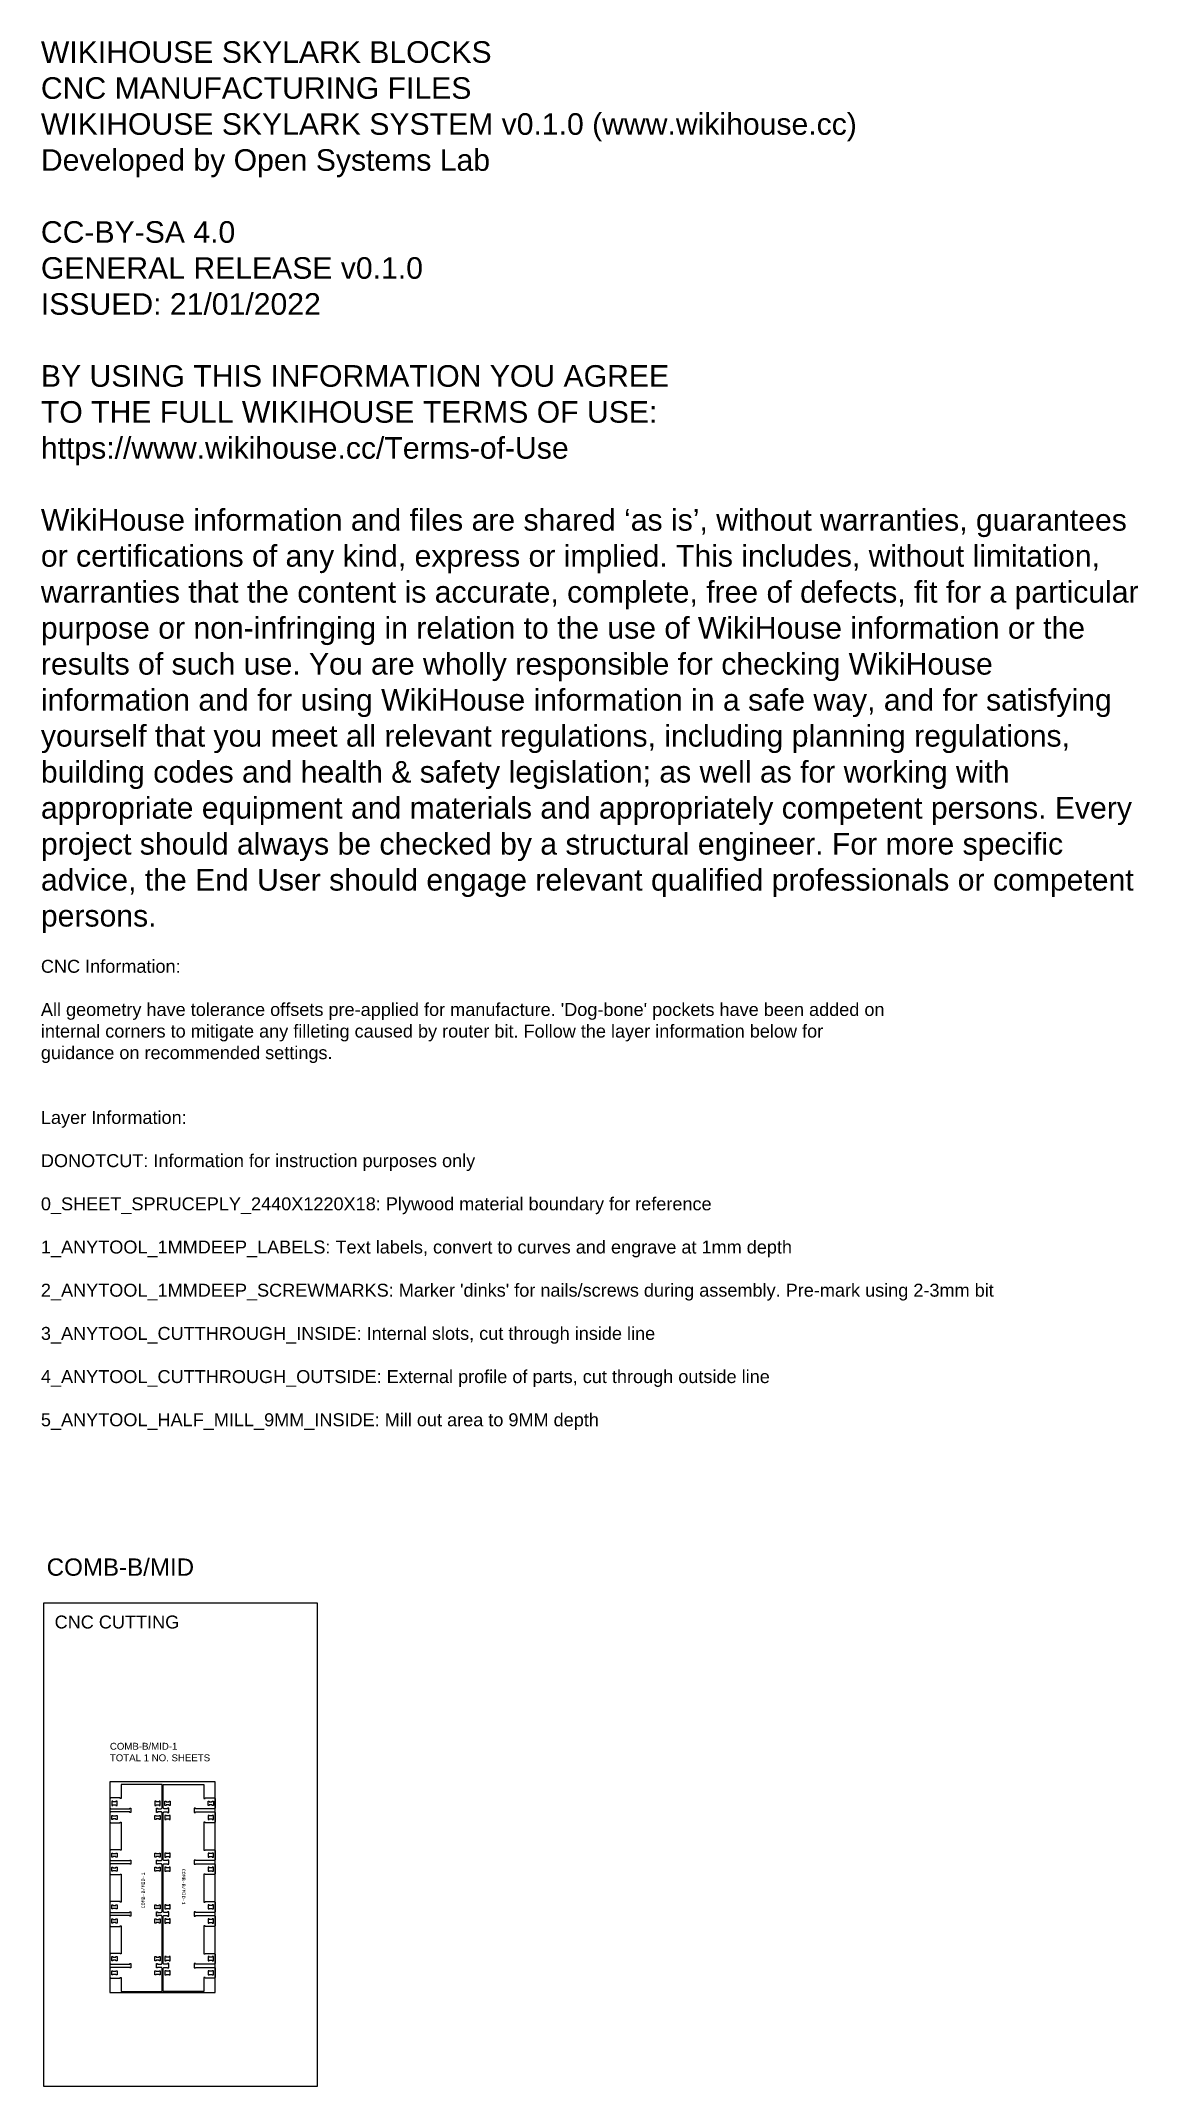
# Model space of a CAD drawing. Extents: x -30 to 12678, y 0 to 23683.
import ezdxf

# ---------------------------------------------------------------- set-up
doc = ezdxf.new("R2010")
doc.units = 0
for name, color, linetype in [('0_SHEET_SPRUCEPLY_2440X122', 1, 'CONTINUOUS'), ('1_ANYTOOL_1MMDEEP_LABELS_S', 2, 'CONTINUOUS'), ('3_ANYTOOL_CUTTHROUGH_INSID', 4, 'CONTINUOUS'), ('4_ANYTOOL_CUTTHROUGH_OUTSI', 5, 'CONTINUOUS'), ('DONOTCUT', 7, 'CONTINUOUS')]:
    doc.layers.add(name, color=color, linetype=linetype)
doc.styles.add('ARIAL_REGULAR', font='')
doc.styles.add('MONOTXT_REGULAR', font='')
doc.styles.get('ARIAL_REGULAR').set_extended_font_data('Arial')
doc.styles.get('MONOTXT_REGULAR').set_extended_font_data('Monotxt')

msp = doc.modelspace()

# ---------------------------------------------------------------- linework, layer by layer
at = {"layer": '0_SHEET_SPRUCEPLY_2440X122'}
msp.add_lwpolyline([(769, 1083), (1989, 1083), (1989, 3523), (769, 3523)], close=True, dxfattribs=at)
at = {"layer": '3_ANYTOOL_CUTTHROUGH_INSID'}
for points in [[(804, 3257), (839, 3257), (839, 3251), (852, 3251), (852, 3299), (839, 3299), (839, 3293), (804, 3293), (804, 3299), (791, 3299), (791, 3251), (804, 3251)], [(852, 3135), (852, 3087), (839, 3087), (839, 3093), (804, 3093), (804, 3087), (791, 3087), (791, 3135), (804, 3135), (804, 3129), (839, 3129), (839, 3135)], [(1339, 3299), (1339, 3293), (1304, 3293), (1304, 3299), (1291, 3299), (1291, 3251), (1304, 3251), (1304, 3257), (1339, 3257), (1339, 3251), (1352, 3251), (1352, 3299)], [(1304, 3093), (1304, 3087), (1291, 3087), (1291, 3135), (1304, 3135), (1304, 3129), (1339, 3129), (1339, 3135), (1352, 3135), (1352, 3087), (1339, 3087), (1339, 3093)], [(1420, 3299), (1420, 3293), (1455, 3293), (1455, 3299), (1468, 3299), (1468, 3251), (1455, 3251), (1455, 3257), (1420, 3257), (1420, 3251), (1407, 3251), (1407, 3299)], [(1455, 3093), (1455, 3087), (1468, 3087), (1468, 3135), (1455, 3135), (1455, 3129), (1420, 3129), (1420, 3135), (1407, 3135), (1407, 3087), (1420, 3087), (1420, 3093)], [(1955, 3257), (1920, 3257), (1920, 3251), (1907, 3251), (1907, 3299), (1920, 3299), (1920, 3293), (1955, 3293), (1955, 3299), (1968, 3299), (1968, 3251), (1955, 3251)], [(1907, 3135), (1907, 3087), (1920, 3087), (1920, 3093), (1955, 3093), (1955, 3087), (1968, 3087), (1968, 3135), (1955, 3135), (1955, 3129), (1920, 3129), (1920, 3135)], [(852, 2651), (839, 2651), (839, 2657), (804, 2657), (804, 2651), (791, 2651), (791, 2699), (804, 2699), (804, 2693), (839, 2693), (839, 2699), (852, 2699)], [(1304, 2693), (1339, 2693), (1339, 2699), (1352, 2699), (1352, 2651), (1339, 2651), (1339, 2657), (1304, 2657), (1304, 2651), (1291, 2651), (1291, 2699), (1304, 2699)], [(1455, 2693), (1420, 2693), (1420, 2699), (1407, 2699), (1407, 2651), (1420, 2651), (1420, 2657), (1455, 2657), (1455, 2651), (1468, 2651), (1468, 2699), (1455, 2699)], [(1907, 2651), (1920, 2651), (1920, 2657), (1955, 2657), (1955, 2651), (1968, 2651), (1968, 2699), (1955, 2699), (1955, 2693), (1920, 2693), (1920, 2699), (1907, 2699)], [(852, 2535), (852, 2487), (839, 2487), (839, 2493), (804, 2493), (804, 2487), (791, 2487), (791, 2535), (804, 2535), (804, 2529), (839, 2529), (839, 2535)], [(1304, 2493), (1304, 2487), (1291, 2487), (1291, 2535), (1304, 2535), (1304, 2529), (1339, 2529), (1339, 2535), (1352, 2535), (1352, 2487), (1339, 2487), (1339, 2493)], [(1455, 2493), (1455, 2487), (1468, 2487), (1468, 2535), (1455, 2535), (1455, 2529), (1420, 2529), (1420, 2535), (1407, 2535), (1407, 2487), (1420, 2487), (1420, 2493)], [(1907, 2535), (1907, 2487), (1920, 2487), (1920, 2493), (1955, 2493), (1955, 2487), (1968, 2487), (1968, 2535), (1955, 2535), (1955, 2529), (1920, 2529), (1920, 2535)], [(852, 2051), (839, 2051), (839, 2057), (804, 2057), (804, 2051), (791, 2051), (791, 2099), (804, 2099), (804, 2093), (839, 2093), (839, 2099), (852, 2099)], [(839, 1893), (804, 1893), (804, 1887), (791, 1887), (791, 1935), (804, 1935), (804, 1929), (839, 1929), (839, 1935), (852, 1935), (852, 1887), (839, 1887)], [(1304, 2093), (1339, 2093), (1339, 2099), (1352, 2099), (1352, 2051), (1339, 2051), (1339, 2057), (1304, 2057), (1304, 2051), (1291, 2051), (1291, 2099), (1304, 2099)], [(1339, 1887), (1339, 1893), (1304, 1893), (1304, 1887), (1291, 1887), (1291, 1935), (1304, 1935), (1304, 1929), (1339, 1929), (1339, 1935), (1352, 1935), (1352, 1887)], [(1455, 2093), (1420, 2093), (1420, 2099), (1407, 2099), (1407, 2051), (1420, 2051), (1420, 2057), (1455, 2057), (1455, 2051), (1468, 2051), (1468, 2099), (1455, 2099)], [(1420, 1887), (1420, 1893), (1455, 1893), (1455, 1887), (1468, 1887), (1468, 1935), (1455, 1935), (1455, 1929), (1420, 1929), (1420, 1935), (1407, 1935), (1407, 1887)], [(1907, 2051), (1920, 2051), (1920, 2057), (1955, 2057), (1955, 2051), (1968, 2051), (1968, 2099), (1955, 2099), (1955, 2093), (1920, 2093), (1920, 2099), (1907, 2099)], [(1920, 1893), (1955, 1893), (1955, 1887), (1968, 1887), (1968, 1935), (1955, 1935), (1955, 1929), (1920, 1929), (1920, 1935), (1907, 1935), (1907, 1887), (1920, 1887)], [(839, 1451), (839, 1457), (804, 1457), (804, 1451), (791, 1451), (791, 1499), (804, 1499), (804, 1493), (839, 1493), (839, 1499), (852, 1499), (852, 1451)], [(1339, 1499), (1352, 1499), (1352, 1451), (1339, 1451), (1339, 1457), (1304, 1457), (1304, 1451), (1291, 1451), (1291, 1499), (1304, 1499), (1304, 1493), (1339, 1493)], [(1420, 1499), (1407, 1499), (1407, 1451), (1420, 1451), (1420, 1457), (1455, 1457), (1455, 1451), (1468, 1451), (1468, 1499), (1455, 1499), (1455, 1493), (1420, 1493)], [(1920, 1451), (1920, 1457), (1955, 1457), (1955, 1451), (1968, 1451), (1968, 1499), (1955, 1499), (1955, 1493), (1920, 1493), (1920, 1499), (1907, 1499), (1907, 1451)], [(804, 1329), (839, 1329), (839, 1335), (852, 1335), (852, 1287), (839, 1287), (839, 1293), (804, 1293), (804, 1287), (791, 1287), (791, 1335), (804, 1335)], [(1339, 1287), (1339, 1293), (1304, 1293), (1304, 1287), (1291, 1287), (1291, 1335), (1304, 1335), (1304, 1329), (1339, 1329), (1339, 1335), (1352, 1335), (1352, 1287)], [(1420, 1287), (1420, 1293), (1455, 1293), (1455, 1287), (1468, 1287), (1468, 1335), (1455, 1335), (1455, 1329), (1420, 1329), (1420, 1335), (1407, 1335), (1407, 1287)], [(1955, 1329), (1920, 1329), (1920, 1335), (1907, 1335), (1907, 1287), (1920, 1287), (1920, 1293), (1955, 1293), (1955, 1287), (1968, 1287), (1968, 1335), (1955, 1335)]]:
    msp.add_lwpolyline(points, close=True, dxfattribs=at)
at = {"layer": '4_ANYTOOL_CUTTHROUGH_OUTSI'}
for points in [[(1361, 3212, 0.414214), (1373, 3223), (1373, 3493), (900, 3493), (900, 3331), (887, 3331), (887, 3337), (781, 3337, 0.414214), (770, 3325), (770, 3223, 0.414214), (781, 3212), (999, 3212), (999, 3218), (1012, 3218), (1012, 3169), (999, 3169), (999, 3175), (781, 3175, 0.414214), (770, 3163), (770, 3061, 0.414214), (781, 3050), (887, 3050), (887, 3056), (900, 3056), (900, 2731), (887, 2731), (887, 2737), (781, 2737, 0.414214), (770, 2725), (770, 2623, 0.414214), (781, 2612), (999, 2612), (999, 2618), (1012, 2618), (1012, 2569), (999, 2569), (999, 2575), (781, 2575, 0.414214), (770, 2563), (770, 2461, 0.414214), (781, 2450), (887, 2450), (887, 2456), (900, 2456), (900, 2131), (887, 2131), (887, 2137), (781, 2137, 0.414214), (770, 2125), (770, 2023, 0.414214), (781, 2012), (999, 2012), (999, 2018), (1012, 2018), (1012, 1969), (999, 1969), (999, 1975), (781, 1975, 0.414214), (770, 1963), (770, 1861, 0.414214), (781, 1850), (887, 1850), (887, 1856), (900, 1856), (900, 1531), (887, 1531), (887, 1537), (781, 1537, 0.414214), (770, 1525), (770, 1423, 0.414214), (781, 1412), (999, 1412), (999, 1418), (1012, 1418), (1012, 1369), (999, 1369), (999, 1375), (781, 1375, 0.414214), (770, 1363), (770, 1261, 0.414214), (781, 1250), (887, 1250), (887, 1256), (900, 1256), (900, 1094), (1373, 1094), (1373, 1363, 0.414214), (1361, 1375), (1322, 1375), (1322, 1369), (1309, 1369), (1309, 1418), (1322, 1418), (1322, 1412), (1361, 1412, 0.414214), (1373, 1423), (1373, 1963, 0.414214), (1361, 1975), (1322, 1975), (1322, 1969), (1309, 1969), (1309, 2018), (1322, 2018), (1322, 2012), (1361, 2012, 0.414214), (1373, 2023), (1373, 2563, 0.414214), (1361, 2575), (1322, 2575), (1322, 2569), (1309, 2569), (1309, 2618), (1322, 2618), (1322, 2612), (1361, 2612, 0.414214), (1373, 2623), (1373, 3163, 0.414214), (1361, 3175), (1322, 3175), (1322, 3169), (1309, 3169), (1309, 3218), (1322, 3218), (1322, 3212)], [(1397, 3212, -0.414214), (1386, 3223), (1386, 3493), (1859, 3493), (1859, 3331), (1872, 3331), (1872, 3337), (1977, 3337, -0.414214), (1989, 3325), (1989, 3223, -0.414214), (1977, 3212), (1760, 3212), (1760, 3218), (1747, 3218), (1747, 3169), (1760, 3169), (1760, 3175), (1977, 3175, -0.414214), (1989, 3163), (1989, 3061, -0.414214), (1977, 3050), (1872, 3050), (1872, 3056), (1859, 3056), (1859, 2731), (1872, 2731), (1872, 2737), (1977, 2737, -0.414214), (1989, 2725), (1989, 2623, -0.414214), (1977, 2612), (1760, 2612), (1760, 2618), (1747, 2618), (1747, 2569), (1760, 2569), (1760, 2575), (1977, 2575, -0.414214), (1989, 2563), (1989, 2461, -0.414214), (1977, 2450), (1872, 2450), (1872, 2456), (1859, 2456), (1859, 2131), (1872, 2131), (1872, 2137), (1977, 2137, -0.414214), (1989, 2125), (1989, 2023, -0.414214), (1977, 2012), (1760, 2012), (1760, 2018), (1747, 2018), (1747, 1969), (1760, 1969), (1760, 1975), (1977, 1975, -0.414214), (1989, 1963), (1989, 1861, -0.414214), (1977, 1850), (1872, 1850), (1872, 1856), (1859, 1856), (1859, 1531), (1872, 1531), (1872, 1537), (1977, 1537, -0.414214), (1989, 1525), (1989, 1423, -0.414214), (1977, 1412), (1760, 1412), (1760, 1418), (1747, 1418), (1747, 1369), (1760, 1369), (1760, 1375), (1977, 1375, -0.414214), (1989, 1363), (1989, 1261, -0.414214), (1977, 1250), (1872, 1250), (1872, 1256), (1859, 1256), (1859, 1094), (1386, 1094), (1386, 1363, -0.414214), (1397, 1375), (1437, 1375), (1437, 1369), (1450, 1369), (1450, 1418), (1437, 1418), (1437, 1412), (1397, 1412, -0.414214), (1386, 1423), (1386, 1963, -0.414214), (1397, 1975), (1437, 1975), (1437, 1969), (1450, 1969), (1450, 2018), (1437, 2018), (1437, 2012), (1397, 2012, -0.414214), (1386, 2023), (1386, 2563, -0.414214), (1397, 2575), (1437, 2575), (1437, 2569), (1450, 2569), (1450, 2618), (1437, 2618), (1437, 2612), (1397, 2612, -0.414214), (1386, 2623), (1386, 3163, -0.414214), (1397, 3175), (1437, 3175), (1437, 3169), (1450, 3169), (1450, 3218), (1437, 3218), (1437, 3212)]]:
    msp.add_lwpolyline(points, format="xyb", close=True, dxfattribs=at)
at = {"layer": 'DONOTCUT'}
msp.add_lwpolyline([(0, 0), (3173, 0), (3173, 5593), (0, 5593)], close=True, dxfattribs=at)

# ---------------------------------------------------------------- texts
at = {"layer": '0_SHEET_SPRUCEPLY_2440X122', "color": 1, "insert": (769, 3600), "char_height": 0.5, "width": 4.92, "attachment_point": 1, "style": 'ARIAL_REGULAR'}
msp.add_mtext('003 x1', dxfattribs=at)
at = {"layer": '1_ANYTOOL_1MMDEEP_LABELS_S', "char_height": 40, "width": 1018.81, "attachment_point": 1, "style": 'MONOTXT_REGULAR'}
for insert, rotation in [((1134, 2058, 0), 90), ((1643, 2517, 0), 270)]:
    msp.add_mtext('COMB-B/MID-1', dxfattribs=dict(at, insert=insert, rotation=rotation))
at = {"layer": 'DONOTCUT', "attachment_point": 1, "style": 'ARIAL_REGULAR'}
for s, insert, char_height, width in [('{\\fArial;WIKIHOUSE SKYLARK BLOCKS}\\P{\\fArial;CNC MANUFACTURING FILES}\\P{\\fArial;WIKIHOUSE SKYLARK SYSTEM v0.1.0 (www.wikihouse.cc)}\\P{\\fArial;Developed by Open Systems Lab}\\P\\P{\\fArial;CC-BY-SA 4.0}\\P{\\fArial;GENERAL RELEASE v0.1.0}\\P{\\fArial;ISSUED: 21/01/2022}\\P\\P{\\fArial;BY USING THIS INFORMATION YOU AGREE }\\P{\\fArial;TO THE FULL WIKIHOUSE TERMS OF USE:}\\P{\\fArial;https://www.wikihouse.cc/Terms-of-Use}\\P\\P{\\fArial;WikiHouse information and files are shared }{\\fArial;‘as is}{\\fArial;’, without warranties, guarantees }\\P{\\fArial;or certifications of any kind, express or implied. This includes, without limitation, }\\P{\\fArial;warranties that the content is accurate, complete, free of defects, fit for a particular }\\P{\\fArial;purpose or non-infringing in relation to the use of WikiHouse information or the }\\P{\\fArial;results of such use. You are wholly responsible for checking WikiHouse }\\P{\\fArial;information and for using WikiHouse information in a safe way, and for satisfying }\\P{\\fArial;yourself that you meet all relevant regulations, including planning regulations, }\\P{\\fArial;building codes and health & safety legislation; as well as for working with }\\P{\\fArial;appropriate equipment and materials and appropriately competent persons. Every }\\P{\\fArial;project should always be checked by a structural engineer. For more specific }\\P{\\fArial;advice, the End User should engage relevant qualified professionals or competent }\\P{\\fArial;persons.}\\P', (-30, 23679), 250, 12895.38), ("{\\fArial;CNC Information:}\\P\\P{\\fArial;All geometry have tolerance offsets pre-applied for manufacture. 'Dog-bone' pockets have been added on}\\P{\\fArial;internal corners to mitigate any filleting caused by router bit. Follow the layer information below for}\\P{\\fArial;guidance on recommended settings.}\\P\\P\\P{\\fArial;Layer Information:}\\P\\P{\\fArial;DONOTCUT: Information for instruction purposes only}\\P\\P{\\fArial;0_SHEET_SPRUCEPLY_2440X1220X18: Plywood material boundary for reference}\\P\\P{\\fArial;1_ANYTOOL_1MMDEEP_LABELS: Text labels, convert to curves and engrave at 1mm depth}\\P\\P{\\fArial;2_ANYTOOL_1MMDEEP_SCREWMARKS: Marker 'dinks' for nails/screws during assembly. Pre-mark using 2-3mm bit}\\P\\P{\\fArial;3_ANYTOOL_CUTTHROUGH_INSIDE: Internal slots, cut through inside line}\\P\\P{\\fArial;4_ANYTOOL_CUTTHROUGH_OUTSIDE: External profile of parts, cut through outside line}\\P\\P{\\fArial;5_ANYTOOL_HALF_MILL_9MM_INSIDE: Mill out area to 9MM depth}", (-30, 13042), 150, 22265.22), ('COMB-B/MID', (37, 6110, 0), 200, 3771.74), ('CNC CUTTING', (129, 5449, 0), 150, 3150), ('{\\fArial;COMB-B/MID-1}\\P{\\fArial;TOTAL 1 NO. SHEETS}', (769, 3975), 80, 2460.87)]:
    msp.add_mtext(s, dxfattribs=dict(at, insert=insert, char_height=char_height, width=width))

doc.saveas('drawing.dxf')
